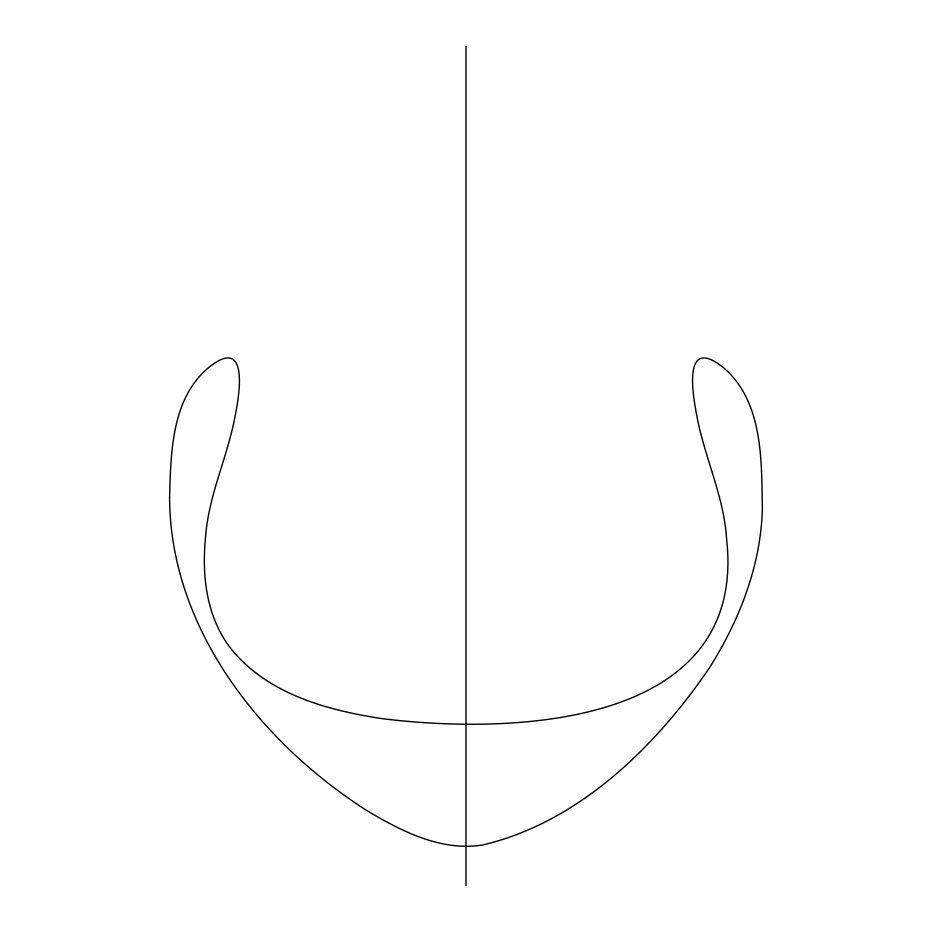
<?xml version="1.0" encoding="UTF-8"?>
<svg xmlns="http://www.w3.org/2000/svg" width="932" height="932" viewBox="0 0 932 932"><rect width="100%" height="100%" fill="white"/><g stroke="black" fill="none" stroke-linecap="round" stroke-linejoin="round"><path stroke-width="1.4" d="M466 46.6L466 885.4M169.589 497.63C170.032 628.681 261.088 743.27 367.639 811.061C401.75 831.367 441.22 851.464 482.193 845.068C578.551 822.758 656.175 746.334 709.904 667.126C739.845 619.396 761.199 564.629 762.364 507.73C761.467 459.907 763.168 401.832 723.558 367.697C683.587 335.695 692.022 390.671 696.53 414.204C703.986 456.33 723.873 495.591 726.564 538.673C747.918 726.354 514.231 735.15 381.374 718.549C329.287 710.499 273.53 695.575 236.658 655.371C207.754 624.149 201.405 579.541 205.436 538.673C208.081 496.267 227.396 457.577 235.085 416.208C239.442 394.947 249.205 335.963 209.875 366.567C171.348 397.58 170.871 452.404 169.589 497.63"/></g></svg>
